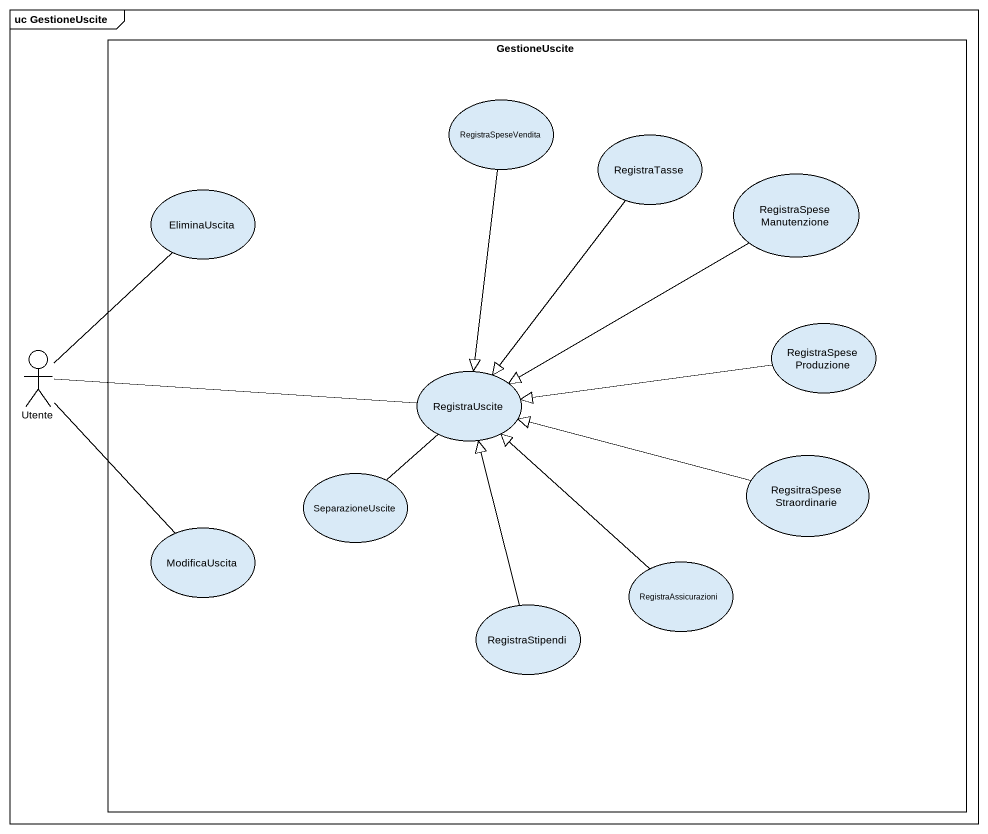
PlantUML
@startuml
mainframe uc GestioneUscite
rectangle GestioneUscite {
  usecase RegistraSpeseVendita
  usecase RegistraTasse
  usecase RegistraSpeseManutenzione
  usecase EliminaUscita
  usecase RegistraSpeseProduzione
  usecase RegistraUscite
  usecase RegsitraSpeseStraordinarie
  usecase SeparazioneUscite
  usecase ModificaUscita
  usecase RegistraAssicurazioni
  usecase RegistraStipendi
}
actor Utente
RegistraSpeseVendita --|> RegistraUscite
RegistraTasse --|> RegistraUscite
RegistraSpeseManutenzione -left-|> RegistraUscite
Utente -up- EliminaUscita
Utente -right- RegistraUscite
Utente -- ModificaUscita
RegistraSpeseProduzione -left-|> RegistraUscite
RegistraUscite -- SeparazioneUscite
RegsitraSpeseStraordinarie -left-|> RegistraUscite
RegistraAssicurazioni -up-|> RegistraUscite
RegistraStipendi -up-|> RegistraUscite
@enduml
